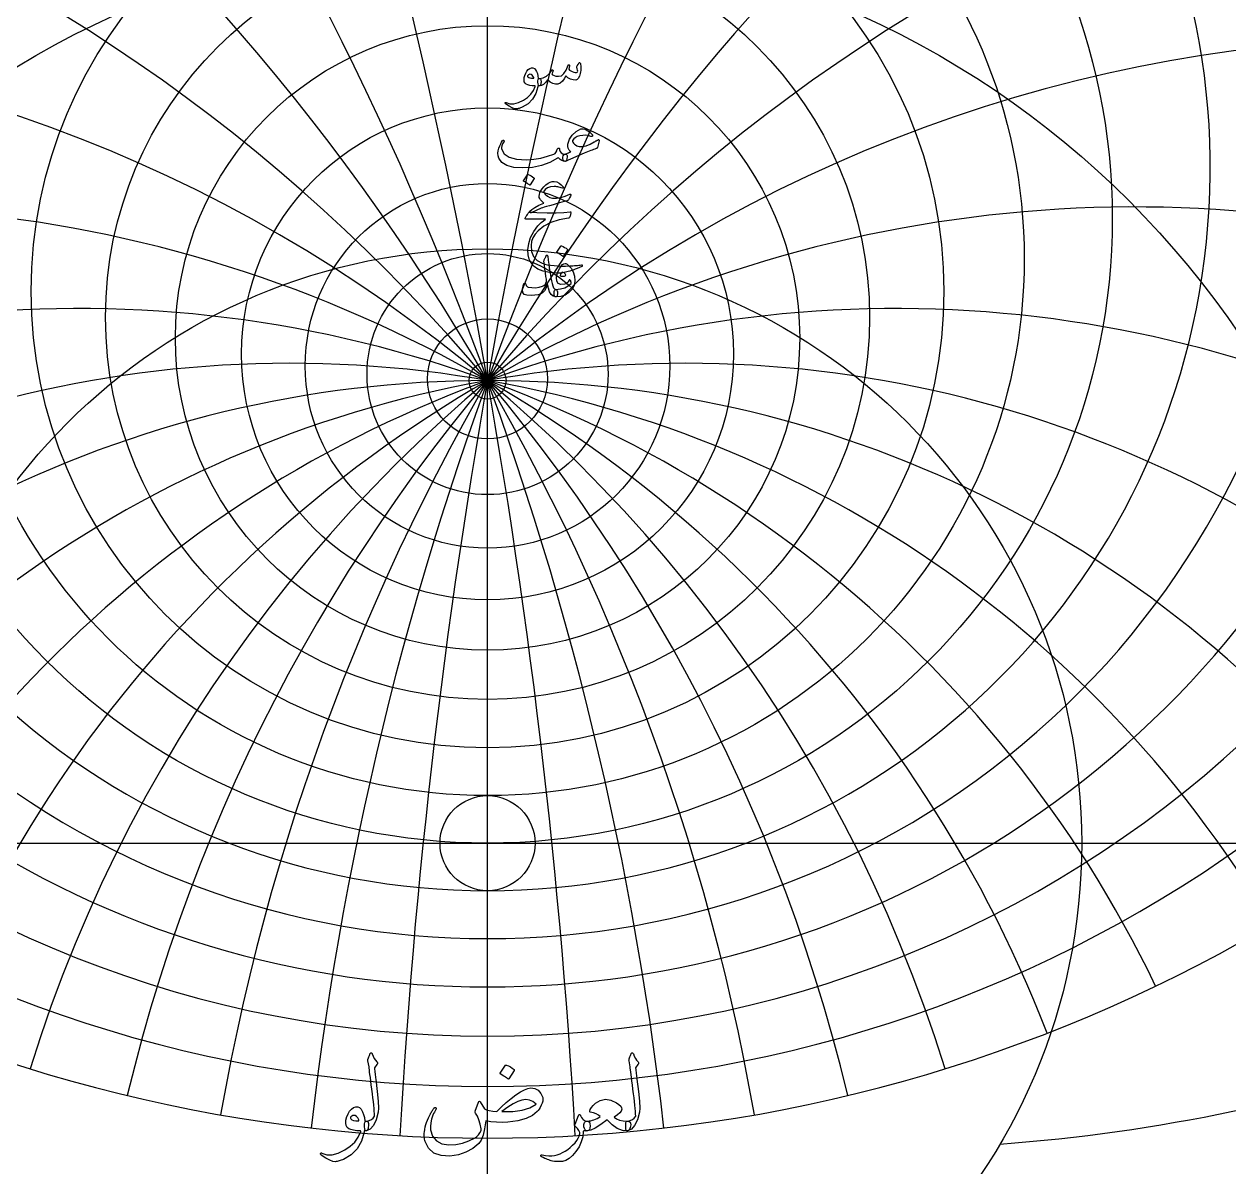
# Model space of a CAD drawing. Header units: millimetres. Extents: x -54 to 54, y -54 to 55.
# Drawn here: x -17.75 to 28.39, y -12.39 to 31.36 of the extents above; entities that cross this region are included whole.
import ezdxf

# ---------------------------------------------------------------- set-up
doc = ezdxf.new("R2010")
doc.units = ezdxf.units.MM
for name, color, linetype in [('CUT_INNER', 6, 'Continuous'), ('ENGRAVE', 7, 'Continuous'), ('ENGRAVE_FINE', 8, 'Continuous'), ('TEXT', 5, 'Continuous')]:
    doc.layers.add(name, color=color, linetype=linetype)

msp = doc.modelspace()

# ---------------------------------------------------------------- linework, layer by layer
at = {"layer": 'CUT_INNER'}
msp.add_circle((0, 0), 1.82, dxfattribs=at)
at = {"layer": 'ENGRAVE'}
for points in [[(0, -53.1), (0, 53.1)], [(-53.1, 0), (53.1, 0)]]:
    msp.add_lwpolyline(points, dxfattribs=at)
for centre, radius in [((0, 0), 53.1), ((0, 23.9206), 23.9206), ((0, 22.3725), 20.5509), ((0, 21.1284), 17.4751), ((0, 0), 34.7587), ((0, 20.132), 14.6267), ((0, 19.3425), 11.9543), ((0, 18.7303), 9.4167), ((0, 18.2737), 6.9799), ((0, 0), 22.7527), ((0, 17.9576), 4.615), ((0, 17.7718), 2.2962), ((0, 17.7104), 0.708)]:
    msp.add_circle(centre, radius, dxfattribs=at)
for centre, radius, start, end in [((0, 25.851), 27.6727, 104.43657, 75.56343), ((0, 28.2753), 31.9286, 146.34303, 33.65697), ((0, 31.3563), 36.8615, 168.07606, 11.92394), ((0, 35.3406), 42.7288, 184.84521, 355.15479), ((0, 40.618), 49.9315, 199.04163, 340.95837), ((0, -25.2537), 42.9641, 36, 144), ((0, -25.2537), 42.9641, 36, 144), ((0, 47.8412), 59.135, 211.615649, 328.384351), ((14.7796, 55.1582), 66.8508, 274.154376, 304.973846)]:
    msp.add_arc(centre, radius, start, end, dxfattribs=at)
at = {"layer": 'ENGRAVE_FINE'}
for centre, radius, start, end in [((-243.6616, -25.2537), 247.4205, 3.256593, 18.285878), ((-243.6616, -25.2537), 247.4205, 3.256593, 18.285878), ((243.6616, -25.2537), 247.4205, 161.714122, 176.743407), ((243.6616, -25.2537), 247.4205, 161.714122, 176.743407), ((-118.0429, -25.2537), 125.6187, 6.558023, 36.869498), ((-118.0429, -25.2537), 125.6187, 6.558023, 36.869498), ((118.0429, -25.2537), 125.6187, 143.130502, 173.441977), ((118.0429, -25.2537), 125.6187, 143.130502, 173.441977), ((-74.416, -25.2537), 85.9282, 9.951474, 56.069558), ((-74.416, -25.2537), 85.9282, 9.951474, 56.069558), ((74.416, -25.2537), 85.9282, 123.930442, 170.048526), ((74.416, -25.2537), 85.9282, 123.930442, 170.048526), ((-51.2026, -25.2537), 66.8403, 13.489072, 76.236453), ((-51.2026, -25.2537), 66.8403, 13.489072, 76.236453), ((51.2026, -25.2537), 66.8403, 103.763547, 166.510928), ((51.2026, -25.2537), 66.8403, 103.763547, 166.510928), ((-36.0512, -25.2537), 56.0857, 17.231, 97.72535), ((-36.0512, -25.2537), 56.0857, 17.231, 97.72535), ((36.0512, -25.2537), 56.0857, 82.27465, 162.769), ((36.0512, -25.2537), 56.0857, 82.27465, 162.769), ((-24.8053, -25.2537), 49.6107, 21.24955, 120.75591), ((-24.8053, -25.2537), 49.6107, 21.24955, 120.75591), ((24.8053, -25.2537), 49.6107, 59.24409, 158.75045), ((24.8053, -25.2537), 49.6107, 59.24409, 158.75045), ((-15.6377, -25.2537), 45.7215, 25.63452, 130.21425), ((-15.6377, -25.2537), 45.7215, 25.63452, 130.21425), ((15.6377, -25.2537), 45.7215, 49.78575, 154.36548), ((15.6377, -25.2537), 45.7215, 49.78575, 154.36548), ((-7.5757, -25.2537), 43.6269, 30.50093, 137.66478), ((-7.5757, -25.2537), 43.6269, 30.50093, 137.66478), ((7.5757, -25.2537), 43.6269, 42.33522, 149.49907), ((7.5757, -25.2537), 43.6269, 42.33522, 149.49907), ((0, 100.8737), 118.5841, 243.541053, 296.458947)]:
    msp.add_arc(centre, radius, start, end, dxfattribs=at)
at = {"layer": 'TEXT'}
for points in [[(1.9234, 28.9562), (1.8498, 28.6977), (1.7264, 28.4812), (1.5531, 28.3067), (1.3299, 28.1743), (1.2987, 28.1608), (1.2679, 28.1487), (1.2375, 28.138), (1.2075, 28.1287), (1.178, 28.121), (1.1494, 28.115), (1.1215, 28.1108), (1.0944, 28.1083), (1.0269, 28.1179), (0.9374, 28.1531), (0.8259, 28.2137), (0.6924, 28.2999), (0.6781, 28.3122), (0.6697, 28.3242), (0.6671, 28.3358), (0.6705, 28.347), (0.6779, 28.3556), (0.6877, 28.3595), (0.6999, 28.3587), (0.7144, 28.3533), (0.8532, 28.3083), (1.0088, 28.3085), (1.1814, 28.3538), (1.3708, 28.4443), (1.5254, 28.5493), (1.6534, 28.6728), (1.7547, 28.8147), (1.8292, 28.975), (1.8286, 28.9807), (1.8269, 28.9852), (1.8239, 28.9886), (1.8198, 28.9907), (1.7117, 28.997), (1.6196, 29.0096), (1.5437, 29.0284), (1.4838, 29.0535), (1.4375, 29.0924), (1.4084, 29.1462), (1.3967, 29.2149), (1.4022, 29.2985), (1.4039, 29.3096), (1.4061, 29.3209), (1.4086, 29.3323), (1.4116, 29.344), (1.4149, 29.3561), (1.4186, 29.3688), (1.4228, 29.382), (1.4273, 29.3958), (1.4642, 29.4855), (1.5089, 29.5599), (1.5615, 29.619), (1.622, 29.6628), (1.6838, 29.6867), (1.7405, 29.6863), (1.7921, 29.6616), (1.8387, 29.6125), (1.8793, 29.5442), (1.9101, 29.4649), (1.9311, 29.3746), (1.9423, 29.2734), (1.9485, 29.2735), (1.9545, 29.2738), (1.9602, 29.2743), (1.9658, 29.2749), (1.9714, 29.2756), (1.9772, 29.2761), (1.9832, 29.2764), (1.9894, 29.2765), (2.0106, 29.272), (2.0271, 29.2585), (2.0389, 29.2359), (2.0459, 29.2043), (2.0489, 29.1695), (2.0483, 29.1344), (2.0442, 29.0989), (2.0365, 29.063), (2.0265, 29.0314), (2.0153, 29.0088), (2.0029, 28.9953), (1.9894, 28.9907), (1.9297, 28.9907), (1.9293, 28.985), (1.9282, 28.9774), (1.9262, 28.9678), (1.9234, 28.9562)], [(3.5093, 29.8857), (3.5162, 29.8904), (3.5242, 29.8889), (3.5335, 29.881), (3.5439, 29.8669), (3.555, 29.8429), (3.5635, 29.8088), (3.5692, 29.7644), (3.5721, 29.7099), (3.5731, 29.6479), (3.5698, 29.5874), (3.5621, 29.5285), (3.5501, 29.4712), (3.5152, 29.3597), (3.4763, 29.2796), (3.4336, 29.231), (3.3868, 29.2137), (3.2763, 29.2202), (3.1741, 29.249), (3.0801, 29.3003), (2.9943, 29.3739), (2.9354, 29.2579), (2.8655, 29.1674), (2.7847, 29.1024), (2.6928, 29.063), (2.5965, 29.0543), (2.4989, 29.0787), (2.4002, 29.136), (2.3003, 29.2263), (2.2194, 29.1232), (2.1401, 29.0496), (2.0624, 29.0055), (1.9863, 28.9907), (1.9709, 28.9994), (1.9564, 29.0253), (1.9427, 29.0685), (1.9297, 29.1289), (1.925, 29.1886), (1.9329, 29.2325), (1.9533, 29.2608), (1.9863, 29.2734), (2.1311, 29.3061), (2.2579, 29.3699), (2.3666, 29.4647), (2.4573, 29.5905), (2.4622, 29.5974), (2.4675, 29.6023), (2.4732, 29.6053), (2.4793, 29.6062), (2.4867, 29.6055), (2.4934, 29.6031), (2.4993, 29.5992), (2.5044, 29.5937), (2.5074, 29.5768), (2.5005, 29.5481), (2.4838, 29.5077), (2.4573, 29.4555), (2.492, 29.4153), (2.546, 29.3856), (2.6192, 29.3666), (2.7117, 29.3582), (2.8269, 29.3823), (2.9276, 29.461), (3.0137, 29.5943), (3.0854, 29.7821), (3.0889, 29.7917), (3.0932, 29.7986), (3.0983, 29.8027), (3.1042, 29.8041), (3.113, 29.8033), (3.1207, 29.8009), (3.1272, 29.797), (3.1325, 29.7915), (3.1364, 29.7837), (3.1388, 29.7758), (3.1395, 29.768), (3.1388, 29.7601), (3.1073, 29.6282), (3.1441, 29.5956), (3.1882, 29.567), (3.2398, 29.5423), (3.2989, 29.5215), (3.3564, 29.5079), (3.4002, 29.505), (3.4302, 29.5126), (3.4465, 29.5309), (3.4518, 29.5587), (3.4489, 29.5984), (3.4377, 29.6498), (3.4182, 29.713), (3.4216, 29.7309), (3.4379, 29.7656), (3.4671, 29.8172), (3.5093, 29.8857)], [(1.7727, 29.3079), (1.7397, 29.3654), (1.7036, 29.406), (1.6644, 29.4298), (1.622, 29.4367), (1.5967, 29.43), (1.5741, 29.4194), (1.5543, 29.4049), (1.5372, 29.3864), (1.5317, 29.3766), (1.5309, 29.366), (1.5348, 29.3546), (1.5435, 29.3425), (1.5759, 29.314), (1.6228, 29.2946), (1.6842, 29.2842), (1.7602, 29.2828), (1.768, 29.2844), (1.7727, 29.2891), (1.7743, 29.2969), (1.7727, 29.3079)], [(4.274, 26.8856), (4.2112, 26.6344), (4.2041, 26.6222), (4.1923, 26.6108), (4.1758, 26.6002), (4.1546, 26.5904), (4.1076, 26.5738), (4.0577, 26.5555), (4.0048, 26.5353), (3.949, 26.5135), (3.8902, 26.49), (3.8284, 26.4652), (3.7638, 26.439), (3.6962, 26.4114), (2.9739, 26.0974), (2.9409, 26.1046), (2.9142, 26.1264), (2.8938, 26.1627), (2.8797, 26.2136), (2.8773, 26.2675), (2.8922, 26.3133), (2.9244, 26.3508), (2.9739, 26.38), (2.9801, 26.3828), (2.9923, 26.3882), (3.0107, 26.3962), (3.0351, 26.4067), (3.0654, 26.4195), (3.1015, 26.4346), (3.1432, 26.4517), (3.1906, 26.4711), (3.1295, 26.5337), (3.0909, 26.6022), (3.0746, 26.6766), (3.0807, 26.7568), (3.1411, 26.9478), (3.244, 27.1093), (3.3892, 27.2414), (3.5768, 27.3441), (3.6178, 27.3537), (3.6655, 27.3511), (3.7199, 27.3364), (3.7809, 27.3095), (3.8443, 27.2728), (3.9026, 27.2318), (3.9558, 27.1865), (4.0039, 27.1368), (4.0175, 27.1186), (4.0235, 27.1015), (4.0222, 27.0856), (4.0133, 27.0709), (4, 27.0595), (3.9851, 27.0536), (3.9686, 27.0532), (3.9505, 27.0583), (3.8565, 27.0879), (3.7566, 27.1015), (3.6508, 27.0989), (3.5391, 27.0803), (3.4381, 27.0501), (3.3578, 27.0096), (3.2983, 26.959), (3.2597, 26.8982), (3.2557, 26.8711), (3.2659, 26.8401), (3.2903, 26.8051), (3.3287, 26.7663), (3.3727, 26.7309), (3.4167, 26.7035), (3.4606, 26.6838), (3.5046, 26.6721), (3.6363, 26.6687), (3.777, 26.6964), (3.9268, 26.7551), (4.0856, 26.8448), (4.1026, 26.8556), (4.1193, 26.866), (4.1356, 26.876), (4.1515, 26.8856), (4.1668, 26.8946), (4.1813, 26.9029), (4.1951, 26.9103), (4.208, 26.917), (4.2439, 26.9339), (4.2669, 26.9343), (4.2769, 26.9182), (4.274, 26.8856)], [(0.5778, 26.895), (0.589, 26.9072), (0.6006, 26.9123), (0.6126, 26.9103), (0.6249, 26.9013), (0.6343, 26.8895), (0.6375, 26.8762), (0.6343, 26.8613), (0.6249, 26.8448), (0.577, 26.7706), (0.5464, 26.7019), (0.5331, 26.6387), (0.537, 26.581), (0.6353, 26.3914), (0.8267, 26.2591), (1.1111, 26.1841), (1.4885, 26.1665), (1.7686, 26.1871), (2.0373, 26.2301), (2.2946, 26.2954), (2.5405, 26.3831), (2.5839, 26.4089), (2.6198, 26.4483), (2.6483, 26.5015), (2.6693, 26.5684), (2.6763, 26.5875), (2.6881, 26.6006), (2.7046, 26.6079), (2.7258, 26.6092), (2.7409, 26.6028), (2.7517, 26.5896), (2.7582, 26.5698), (2.7603, 26.5433), (2.7751, 26.4777), (2.8161, 26.4287), (2.8834, 26.3961), (2.977, 26.38), (3.0108, 26.3725), (3.0336, 26.3533), (3.0453, 26.3223), (3.0461, 26.2795), (3.0347, 26.1998), (3.0194, 26.1429), (3.0002, 26.1088), (2.977, 26.0974), (2.9081, 26.1064), (2.8428, 26.1335), (2.781, 26.1786), (2.7227, 26.2418), (2.7178, 26.2444), (2.7093, 26.2426), (2.6973, 26.2365), (2.6818, 26.2261), (2.389, 26.0613), (2.0695, 25.9435), (1.7233, 25.8728), (1.3503, 25.8493), (1.0057, 25.8728), (0.738, 25.9435), (0.5472, 26.0613), (0.4334, 26.2261), (0.4075, 26.3182), (0.3988, 26.4122), (0.4075, 26.5082), (0.4334, 26.6061), (0.4683, 26.6972), (0.504, 26.7757), (0.5405, 26.8416), (0.5778, 26.895)], [(1.5293, 25.5918), (1.5333, 25.5957), (1.5388, 25.5981), (1.5458, 25.5988), (1.5545, 25.5981), (1.6155, 25.5733), (1.673, 25.5431), (1.727, 25.5074), (1.7774, 25.4662), (1.7823, 25.4599), (1.7845, 25.4536), (1.7839, 25.4473), (1.7806, 25.441), (1.633, 25.2024), (1.6275, 25.1967), (1.6204, 25.1953), (1.6118, 25.1983), (1.6016, 25.2055), (1.5927, 25.2118), (1.5788, 25.2212), (1.5598, 25.2338), (1.5356, 25.2495), (1.506, 25.2683), (1.4705, 25.2903), (1.429, 25.3154), (1.3817, 25.3437), (1.3755, 25.3484), (1.3723, 25.3531), (1.3723, 25.3578), (1.3755, 25.3625)], [(3.1859, 24.8357), (3.1884, 24.8135), (3.1741, 24.7721), (3.1429, 24.7114), (3.0948, 24.6316), (3.0846, 24.6186), (3.0728, 24.608), (3.0595, 24.5998), (3.0445, 24.5939), (2.8436, 24.5385), (2.6646, 24.4887), (2.5075, 24.4443), (2.3725, 24.4055), (2.2595, 24.3723), (2.1684, 24.345), (2.0993, 24.3236), (2.0522, 24.3081), (1.6722, 24.1385), (1.6455, 24.1366), (1.6251, 24.1401), (1.611, 24.1491), (1.6031, 24.1637), (1.6029, 24.169), (1.6055, 24.1754), (1.6108, 24.1831), (1.6188, 24.1919), (1.6962, 24.2645), (1.812, 24.3411), (1.9662, 24.4216), (2.159, 24.506), (2.1066, 24.5507), (2.0624, 24.5939), (2.0265, 24.6355), (1.9988, 24.6755), (1.9817, 24.7193), (1.9776, 24.7721), (1.9865, 24.8339), (2.0082, 24.9048), (2.0436, 24.9786), (2.093, 25.0524), (2.1566, 25.1262), (2.2343, 25.2), (2.3189, 25.2638), (2.4, 25.3075), (2.4775, 25.3313), (2.5515, 25.335), (2.6518, 25.3148), (2.7423, 25.273), (2.823, 25.2096), (2.8938, 25.1246), (2.9001, 25.114), (2.9032, 25.1042), (2.9032, 25.0952), (2.9001, 25.0869), (2.8932, 25.0793), (2.8852, 25.0751), (2.8759, 25.0745), (2.8655, 25.0775), (2.8193, 25.0922), (2.7749, 25.105), (2.7322, 25.1158), (2.6913, 25.1246), (2.6523, 25.1313), (2.6155, 25.1356), (2.5809, 25.1376), (2.5484, 25.1372), (2.4131, 25.1213), (2.2995, 25.083), (2.2075, 25.0223), (2.137, 24.9393), (2.212, 24.8406), (2.2956, 24.7674), (2.3878, 24.7197), (2.4887, 24.6975), (2.6389, 24.6959), (2.8004, 24.7195), (2.9733, 24.7682), (3.1576, 24.842), (3.1652, 24.8439), (3.1725, 24.8435), (3.1794, 24.8408), (3.1859, 24.8357)], [(1.8826, 24.148), (2.2856, 24.1338), (2.6339, 24.1323), (2.9278, 24.1432), (3.167, 24.1668), (3.1744, 24.1677), (3.1808, 24.1672), (3.1862, 24.1653), (3.1906, 24.1621), (3.1938, 24.1577), (3.1957, 24.1523), (3.1962, 24.1459), (3.1953, 24.1385), (3.1891, 24.1099), (3.1831, 24.0836), (3.1773, 24.0596), (3.1717, 24.038), (3.1663, 24.0188), (3.1611, 24.0019), (3.1561, 23.9874), (3.1513, 23.9752), (3.1411, 23.9558), (3.1293, 23.9415), (3.116, 23.9323), (3.1011, 23.9281), (2.7384, 23.8624), (2.4228, 23.7593), (2.1543, 23.619), (1.9329, 23.4414), (1.821, 23.3136), (1.7397, 23.1784), (1.6891, 23.0357), (1.6691, 22.8855), (1.6883, 22.6498), (1.7649, 22.4577), (1.8987, 22.3091), (2.0899, 22.2041), (2.189, 22.1723), (2.2979, 22.146), (2.4167, 22.1252), (2.5452, 22.1099), (2.6834, 22.0999), (2.831, 22.095), (2.988, 22.0952), (3.1545, 22.1005), (3.2136, 22.1038), (3.2718, 22.1075), (3.329, 22.1117), (3.3853, 22.1162), (3.4401, 22.1211), (3.4932, 22.1264), (3.5445, 22.1321), (3.5941, 22.1382), (3.6092, 22.1389), (3.62, 22.135), (3.6265, 22.1264), (3.6286, 22.113), (3.6275, 22.0975), (3.6239, 22.0856), (3.618, 22.0771), (3.6098, 22.0722), (3.5211, 22.0347), (3.4371, 22.0008), (3.3578, 21.9703), (3.2832, 21.9435), (3.2135, 21.9199), (3.149, 21.8995), (3.0895, 21.8822), (3.0351, 21.8681), (2.984, 21.8577), (2.9342, 21.8485), (2.8859, 21.8404), (2.8389, 21.8335), (2.793, 21.8282), (2.7482, 21.8249), (2.7043, 21.8235), (2.6614, 21.8241), (2.3686, 21.8469), (2.1244, 21.8963), (1.9289, 21.9725), (1.7821, 22.0753), (1.6744, 22.2039), (1.5992, 22.354), (1.5566, 22.5258), (1.5466, 22.7191), (1.5774, 22.959), (1.651, 23.1917), (1.7674, 23.4174), (1.9266, 23.6361), (1.9888, 23.7022), (2.0593, 23.7656), (2.138, 23.8263), (2.2249, 23.8842), (1.465, 23.8905), (1.4467, 23.8983), (1.4391, 23.9124), (1.442, 23.9328), (1.4555, 23.9595), (1.4811, 23.9984), (1.5042, 24.0333), (1.525, 24.0643), (1.5435, 24.0914), (1.5596, 24.1144), (1.5733, 24.133), (1.5847, 24.1474), (1.5937, 24.1574), (1.6141, 24.1591), (1.6691, 24.1582), (1.7586, 24.1544), (1.8826, 24.148)], [(2.8074, 22.8586), (2.8114, 22.8626), (2.8169, 22.8649), (2.8239, 22.8657), (2.8326, 22.8649), (2.8936, 22.8402), (2.9511, 22.81), (3.0051, 22.7742), (3.0555, 22.733), (3.0604, 22.7267), (3.0626, 22.7205), (3.062, 22.7142), (3.0587, 22.7079), (2.9111, 22.4692), (2.9056, 22.4636), (2.8985, 22.4622), (2.8899, 22.4651), (2.8797, 22.4724), (2.8708, 22.4787), (2.8569, 22.4881), (2.8379, 22.5006), (2.8137, 22.5163), (2.7841, 22.5352), (2.7486, 22.5572), (2.7072, 22.5823), (2.6599, 22.6106), (2.6536, 22.6153), (2.6504, 22.62), (2.6504, 22.6247), (2.6536, 22.6294)], [(2.6127, 21.1943), (2.6355, 21.1833), (2.6536, 21.166), (2.6669, 21.1425), (2.6756, 21.1126), (2.6812, 21.0757), (2.6826, 21.0404), (2.6797, 21.0066), (2.6724, 20.9744), (2.6616, 20.947), (2.6481, 20.9273), (2.6318, 20.9156), (2.6127, 20.9116), (2.5187, 20.9377), (2.4408, 21.0035), (2.379, 21.1089), (2.3333, 21.2539), (2.3274, 21.279), (2.3223, 21.3007), (2.318, 21.319), (2.3144, 21.334), (2.3117, 21.3457), (2.3097, 21.354), (2.3085, 21.359), (2.3081, 21.3607), (2.3034, 21.3699), (2.2987, 21.3725), (2.294, 21.3684), (2.2893, 21.3576), (2.2359, 21.2371), (2.1762, 21.1425), (2.1103, 21.0738), (2.0381, 21.031), (1.9333, 20.998), (1.8104, 20.9776), (1.6695, 20.9697), (1.5105, 20.9744), (1.4043, 21.0072), (1.3464, 21.0867), (1.3368, 21.2129), (1.3755, 21.3858), (1.3843, 21.4066), (1.3951, 21.4219), (1.4078, 21.4318), (1.4226, 21.4361), (1.4371, 21.4347), (1.4493, 21.4274), (1.4591, 21.4143), (1.4665, 21.3953), (1.4824, 21.3546), (1.5019, 21.3238), (1.5248, 21.3028), (1.5513, 21.2916), (1.6999, 21.2689), (1.841, 21.2665), (1.9747, 21.2846), (2.1009, 21.323), (2.1556, 21.3517), (2.2006, 21.3905), (2.2357, 21.4396), (2.261, 21.4989), (2.2595, 21.527), (2.2516, 21.5923), (2.2375, 21.695), (2.2171, 21.8349), (2.2067, 21.9098), (2.1974, 21.9774), (2.1894, 22.0377), (2.1825, 22.0908), (2.1766, 22.1363), (2.1715, 22.1737), (2.1672, 22.203), (2.1637, 22.2243), (2.1607, 22.2569), (2.1613, 22.2855), (2.1654, 22.3103), (2.1731, 22.3311), (2.1853, 22.3569), (2.1967, 22.3809), (2.2073, 22.4032), (2.2171, 22.4237), (2.2259, 22.4425), (2.2336, 22.4594), (2.24, 22.4746), (2.2453, 22.4881), (2.2508, 22.4989), (2.2579, 22.5061), (2.2665, 22.5099), (2.2767, 22.5101), (2.2879, 22.5057), (2.2964, 22.4991), (2.3021, 22.49), (2.305, 22.4787), (2.3241, 22.318), (2.3439, 22.1658), (2.3642, 22.022), (2.3851, 21.8867), (2.4064, 21.7598), (2.4279, 21.6414), (2.4495, 21.5314), (2.4714, 21.4298), (2.4979, 21.335), (2.5303, 21.2641), (2.5686, 21.2172), (2.6127, 21.1943)], [(2.9739, 22.196), (2.9955, 22.1929), (3.0194, 22.1835), (3.0457, 22.1678), (3.0744, 22.1458), (3.197, 22.0151), (3.2824, 21.8679), (3.3305, 21.7042), (3.3413, 21.524), (3.3317, 21.4302), (3.3123, 21.3466), (3.283, 21.2732), (3.244, 21.21), (3.1174, 21.0795), (2.97, 20.9862), (2.8018, 20.9303), (2.6127, 20.9116), (2.5937, 20.9162), (2.5774, 20.9297), (2.5639, 20.9523), (2.5531, 20.9839), (2.5491, 21.0013), (2.5464, 21.0192), (2.5451, 21.0375), (2.5452, 21.0561), (2.5463, 21.0745), (2.548, 21.0922), (2.5502, 21.1091), (2.5531, 21.1252), (2.5615, 21.1531), (2.5743, 21.1739), (2.5914, 21.1876), (2.6127, 21.1943), (2.7968, 21.219), (2.9566, 21.2649), (3.092, 21.3321), (3.2031, 21.4204), (3.1978, 21.4645), (3.1914, 21.4997), (3.1837, 21.5258), (3.1749, 21.5428), (3.1643, 21.5576), (3.1545, 21.5672), (3.1454, 21.5717), (3.1372, 21.5711), (3.1315, 21.5691), (3.127, 21.5664), (3.1236, 21.5629), (3.1215, 21.5585), (3.0913, 21.4965), (3.054, 21.4486), (3.0096, 21.4149), (2.9582, 21.3953), (2.8088, 21.3837), (2.7062, 21.4243), (2.6502, 21.5171), (2.641, 21.6622), (2.6536, 21.7454), (2.6787, 21.8318), (2.7164, 21.9213), (2.7666, 22.0139), (2.8196, 22.0936), (2.8718, 22.1505), (2.9232, 22.1847), (2.9739, 22.196)], [(2.8703, 21.8569), (2.839, 21.848), (2.8145, 21.8247), (2.7967, 21.7868), (2.7855, 21.7344), (2.7857, 21.7262), (2.7863, 21.7203), (2.7872, 21.7167), (2.7886, 21.7156), (2.8202, 21.7079), (2.8522, 21.7038), (2.8846, 21.7032), (2.9174, 21.7061), (2.9462, 21.7122), (2.97, 21.7211), (2.9886, 21.7326), (3.0021, 21.747), (2.9668, 21.7974), (2.9331, 21.8325), (2.9009, 21.8524), (2.8703, 21.8569)], [(-4.5765, -8.254), (-4.5482, -8.1857), (-4.5263, -8.1315), (-4.5106, -8.0915), (-4.5011, -8.0656), (-4.4938, -8.0491), (-4.4844, -8.0373), (-4.4729, -8.0303), (-4.4593, -8.0279), (-4.4438, -8.0305), (-4.431, -8.0384), (-4.4208, -8.0515), (-4.4132, -8.0698), (-4.3784, -8.1595), (-4.3368, -8.2404), (-4.2884, -8.3124), (-4.2332, -8.3754), (-4.2177, -8.3956), (-4.2133, -8.4184), (-4.2198, -8.4437), (-4.2373, -8.4717), (-4.3295, -8.6015), (-4.3232, -8.6596), (-4.3169, -8.7167), (-4.3106, -8.7727), (-4.3043, -8.8277), (-4.2981, -8.8816), (-4.2918, -8.9344), (-4.2855, -8.9862), (-4.2792, -9.037), (-4.2214, -9.507), (-4.186, -9.8744), (-4.1732, -10.1393), (-4.1829, -10.3015), (-4.2619, -10.5959), (-4.365, -10.8134), (-4.4922, -10.9539), (-4.6435, -11.0175), (-4.6477, -11.0175), (-4.6519, -11.0175), (-4.6561, -11.0175), (-4.6602, -11.0175), (-4.6851, -10.994), (-4.7011, -10.94), (-4.7081, -10.8558), (-4.7063, -10.7412), (-4.7024, -10.6988), (-4.6906, -10.6679), (-4.671, -10.6485), (-4.6435, -10.6407), (-4.5372, -10.6195), (-4.4488, -10.581), (-4.3781, -10.5253), (-4.3253, -10.4522), (-4.3288, -10.3646), (-4.3352, -10.2649), (-4.3445, -10.1531), (-4.3567, -10.0293), (-4.3715, -9.8941), (-4.3886, -9.7478), (-4.4081, -9.5905), (-4.4299, -9.4222), (-4.4501, -9.2568), (-4.4687, -9.1082), (-4.4857, -8.9763), (-4.5011, -8.8611), (-4.5145, -8.7628), (-4.5252, -8.6811), (-4.5333, -8.6162), (-4.5388, -8.5681), (-4.5807, -8.3294), (-4.582, -8.3058), (-4.5817, -8.2854), (-4.5799, -8.2682), (-4.5765, -8.254)], [(5.4223, -8.254), (5.4506, -8.1857), (5.4725, -8.1315), (5.4882, -8.0915), (5.4977, -8.0656), (5.505, -8.0491), (5.5144, -8.0373), (5.5259, -8.0303), (5.5395, -8.0279), (5.555, -8.0305), (5.5678, -8.0384), (5.578, -8.0515), (5.5856, -8.0698), (5.6204, -8.1595), (5.662, -8.2404), (5.7104, -8.3124), (5.7656, -8.3754), (5.7811, -8.3956), (5.7855, -8.4184), (5.779, -8.4437), (5.7614, -8.4717), (5.6693, -8.6015), (5.6756, -8.6596), (5.6819, -8.7167), (5.6882, -8.7727), (5.6945, -8.8277), (5.7007, -8.8816), (5.707, -8.9344), (5.7133, -8.9862), (5.7196, -9.037), (5.7774, -9.507), (5.8127, -9.8744), (5.8256, -10.1393), (5.8159, -10.3015), (5.7368, -10.5959), (5.6337, -10.8134), (5.5066, -10.9539), (5.3553, -11.0175), (5.3511, -11.0175), (5.3469, -11.0175), (5.3427, -11.0175), (5.3385, -11.0175), (5.3137, -10.994), (5.2977, -10.94), (5.2907, -10.8558), (5.2925, -10.7412), (5.2964, -10.6988), (5.3082, -10.6679), (5.3278, -10.6485), (5.3553, -10.6407), (5.4615, -10.6195), (5.55, -10.581), (5.6207, -10.5253), (5.6735, -10.4522), (5.67, -10.3646), (5.6636, -10.2649), (5.6543, -10.1531), (5.6421, -10.0293), (5.6273, -9.8941), (5.6102, -9.7478), (5.5907, -9.5905), (5.5688, -9.4222), (5.5487, -9.2568), (5.5301, -9.1082), (5.5131, -8.9763), (5.4977, -8.8611), (5.4843, -8.7628), (5.4736, -8.6811), (5.4655, -8.6162), (5.46, -8.5681), (5.4181, -8.3294), (5.4168, -8.3058), (5.4171, -8.2854), (5.4189, -8.2682), (5.4223, -8.254)], [(0.6825, -8.5011), (0.6877, -8.4958), (0.6951, -8.4927), (0.7045, -8.4916), (0.716, -8.4927), (0.7974, -8.5257), (0.8741, -8.566), (0.946, -8.6136), (1.0133, -8.6685), (1.0198, -8.6769), (1.0227, -8.6853), (1.0219, -8.6937), (1.0175, -8.702), (0.8207, -9.0203), (0.8133, -9.0278), (0.8039, -9.0297), (0.7924, -9.0258), (0.7788, -9.0161), (0.767, -9.0077), (0.7484, -8.9951), (0.7231, -8.9784), (0.6909, -8.9575), (0.6514, -8.9323), (0.604, -8.903), (0.5488, -8.8695), (0.4857, -8.8318), (0.4773, -8.8256), (0.4731, -8.8193), (0.4731, -8.813), (0.4773, -8.8067)], [(1.6623, -9.372), (1.8083, -9.3934), (1.9323, -9.462), (2.0344, -9.5777), (2.1145, -9.7404), (2.1234, -9.8027), (2.1166, -9.8723), (2.0941, -9.9493), (2.0559, -10.0335), (2.0119, -10.1147), (1.9721, -10.1822), (1.9365, -10.2361), (1.9051, -10.2764), (1.7219, -10.4271), (1.4739, -10.5444), (1.1609, -10.6281), (0.783, -10.6783), (0.5556, -10.6893), (0.3381, -10.6846), (0.1306, -10.6642), (-0.067, -10.6281), (-0.1136, -10.9351), (-0.1738, -11.1818), (-0.2476, -11.3684), (-0.335, -11.4948), (-0.5642, -11.6898), (-0.8249, -11.835), (-1.1169, -11.9306), (-1.4404, -11.9763), (-1.7808, -11.9604), (-2.0527, -11.8623), (-2.2561, -11.6819), (-2.3908, -11.4195), (-2.4023, -11.3788), (-2.4118, -11.3362), (-2.4191, -11.2919), (-2.4243, -11.2457), (-2.4269, -11.1979), (-2.4264, -11.1489), (-2.4228, -11.0985), (-2.416, -11.0468), (-2.4013, -10.9554), (-2.3825, -10.8652), (-2.3594, -10.7764), (-2.3322, -10.6888), (-2.3011, -10.6029), (-2.2663, -10.5187), (-2.2278, -10.4364), (-2.1857, -10.3559), (-2.167, -10.3232), (-2.1485, -10.2921), (-2.1303, -10.2625), (-2.1124, -10.2345), (-2.095, -10.2081), (-2.0784, -10.1832), (-2.0625, -10.1599), (-2.0475, -10.1382), (-2.0368, -10.1259), (-2.0255, -10.1183), (-2.0137, -10.1154), (-2.0014, -10.1173), (-1.9883, -10.1223), (-1.9784, -10.1288), (-1.9716, -10.1369), (-1.9679, -10.1466), (-1.9669, -10.1576), (-1.9679, -10.1696), (-1.9711, -10.1827), (-1.9763, -10.1968), (-2.0069, -10.2432), (-2.036, -10.2942), (-2.0635, -10.3499), (-2.0894, -10.4104), (-2.1438, -10.565), (-2.1773, -10.7108), (-2.1899, -10.8477), (-2.1815, -10.9756), (-2.1032, -11.2187), (-1.9606, -11.3954), (-1.7536, -11.5056), (-1.4822, -11.5493), (-1.22, -11.537), (-0.9651, -11.4875), (-0.7176, -11.4009), (-0.4773, -11.2771), (-0.4048, -11.2256), (-0.3423, -11.163), (-0.2897, -11.0895), (-0.247, -11.0049), (-0.2421, -10.9932), (-0.2397, -10.9788), (-0.24, -10.9618), (-0.2429, -10.9421), (-0.2798, -10.7548), (-0.3276, -10.5904), (-0.3865, -10.4491), (-0.4564, -10.3308), (-0.4703, -10.3091), (-0.4784, -10.29), (-0.4807, -10.2735), (-0.4773, -10.2596), (-0.3475, -9.9163), (-0.3289, -9.8904), (-0.3109, -9.8797), (-0.2934, -9.8841), (-0.2763, -9.9037), (-0.1214, -10.1675), (-0.0385, -10.2068), (0.068, -10.2366), (0.1981, -10.257), (0.3517, -10.268), (0.5341, -10.0903), (0.717, -9.9257), (0.9005, -9.7742), (1.0845, -9.6358), (1.2603, -9.5204), (1.4152, -9.4379), (1.5492, -9.3885), (1.6623, -9.372)], [(-4.7272, -11.0636), (-4.8254, -11.4082), (-4.99, -11.6969), (-5.221, -11.9295), (-5.5186, -12.1061), (-5.5602, -12.1241), (-5.6013, -12.1402), (-5.6419, -12.1544), (-5.6819, -12.1669), (-5.7211, -12.1772), (-5.7594, -12.1852), (-5.7965, -12.1908), (-5.8326, -12.1941), (-5.9226, -12.1813), (-6.042, -12.1344), (-6.1906, -12.0535), (-6.3686, -11.9387), (-6.3877, -11.9222), (-6.3989, -11.9062), (-6.4023, -11.8908), (-6.3979, -11.8759), (-6.3879, -11.8643), (-6.3749, -11.8591), (-6.3586, -11.8602), (-6.3393, -11.8675), (-6.1542, -11.9274), (-5.9467, -11.9272), (-5.7167, -11.8667), (-5.4642, -11.7461), (-5.2579, -11.6061), (-5.0873, -11.4414), (-4.9523, -11.2522), (-4.8528, -11.0384), (-4.8536, -11.0309), (-4.856, -11.0248), (-4.8599, -11.0204), (-4.8654, -11.0175), (-5.0096, -11.0091), (-5.1323, -10.9924), (-5.2336, -10.9673), (-5.3134, -10.9338), (-5.3752, -10.8819), (-5.4139, -10.8102), (-5.4296, -10.7186), (-5.4223, -10.6072), (-5.4199, -10.5924), (-5.4171, -10.5773), (-5.4137, -10.562), (-5.4097, -10.5465), (-5.4053, -10.5304), (-5.4003, -10.5135), (-5.3948, -10.4958), (-5.3888, -10.4774), (-5.3396, -10.3578), (-5.2799, -10.2586), (-5.2098, -10.1798), (-5.1292, -10.1215), (-5.0468, -10.0895), (-4.9711, -10.0901), (-4.9023, -10.123), (-4.8403, -10.1885), (-4.7861, -10.2795), (-4.745, -10.3853), (-4.717, -10.5056), (-4.7021, -10.6407), (-4.6939, -10.6405), (-4.6859, -10.6401), (-4.6782, -10.6395), (-4.6707, -10.6386), (-4.6632, -10.6377), (-4.6555, -10.637), (-4.6475, -10.6366), (-4.6393, -10.6365), (-4.611, -10.6425), (-4.5891, -10.6606), (-4.5734, -10.6906), (-4.5639, -10.7328), (-4.56, -10.7791), (-4.5608, -10.8259), (-4.5663, -10.8733), (-4.5765, -10.9212), (-4.5898, -10.9633), (-4.6048, -10.9934), (-4.6212, -11.0115), (-4.6393, -11.0175), (-4.7189, -11.0175), (-4.7194, -11.0251), (-4.721, -11.0353), (-4.7236, -11.0481), (-4.7272, -11.0636)], [(1.8674, -9.9917), (1.739, -9.8938), (1.6047, -9.8346), (1.4647, -9.8142), (1.3189, -9.8326), (1.1609, -9.8883), (0.9798, -9.9802), (0.7757, -10.1081), (0.5485, -10.2722), (0.9622, -10.2735), (1.32, -10.2272), (1.6217, -10.1332), (1.8674, -9.9917)], [(5.3553, -10.6407), (5.4165, -10.6498), (5.4579, -10.6773), (5.4793, -10.7231), (5.4809, -10.7872), (5.4605, -10.8864), (5.4328, -10.9578), (5.3977, -11.0015), (5.3553, -11.0175), (5.1624, -11), (4.969, -10.9222), (4.7751, -10.7843), (4.5807, -10.5862), (4.3355, -10.7765), (4.1274, -10.9118), (3.9565, -10.9921), (3.8228, -11.0175), (3.7786, -11.0076), (3.7422, -10.9777), (3.7137, -10.928), (3.693, -10.8584), (3.687, -10.7663), (3.7066, -10.6993), (3.7519, -10.6574), (3.8228, -10.6407), (3.8873, -10.6344), (3.951, -10.6239), (4.014, -10.6093), (4.0761, -10.5904), (4.1375, -10.5671), (4.1981, -10.5391), (4.2579, -10.5064), (4.3169, -10.469), (4.2444, -10.4099), (4.1567, -10.3622), (4.0539, -10.3261), (3.9359, -10.3015), (3.9251, -10.2971), (3.9181, -10.2879), (3.9147, -10.274), (3.9149, -10.2555), (3.9348, -10.1913), (3.9777, -10.1204), (4.0437, -10.0427), (4.1327, -9.9582), (4.3182, -9.8469), (4.5147, -9.8064), (4.7223, -9.8365), (4.9408, -9.9372), (5.0334, -10.0016), (5.0978, -10.0649), (5.1339, -10.1272), (5.1418, -10.1885), (5.1187, -10.2544), (5.0622, -10.3266), (4.9722, -10.4051), (4.8487, -10.4899), (4.9368, -10.5559), (5.0507, -10.603), (5.1902, -10.6312), (5.3553, -10.6407)], [(-4.9282, -10.5946), (-4.9722, -10.5179), (-5.0203, -10.4638), (-5.0727, -10.4321), (-5.1292, -10.4229), (-5.163, -10.4318), (-5.193, -10.446), (-5.2195, -10.4653), (-5.2422, -10.4899), (-5.2496, -10.503), (-5.2506, -10.5171), (-5.2454, -10.5323), (-5.2339, -10.5485), (-5.1907, -10.5865), (-5.1281, -10.6124), (-5.0462, -10.6263), (-4.945, -10.6281), (-4.9345, -10.626), (-4.9282, -10.6197), (-4.9261, -10.6093), (-4.9282, -10.5946)], [(3.3497, -10.7579), (3.4795, -10.4229), (3.4939, -10.3962), (3.5077, -10.3832), (3.5211, -10.3837), (3.5339, -10.3978), (3.569, -10.4564), (3.603, -10.5067), (3.636, -10.5485), (3.6679, -10.582), (3.703, -10.6077), (3.7412, -10.626), (3.7825, -10.637), (3.827, -10.6407), (3.871, -10.6522), (3.9024, -10.6867), (3.9212, -10.7443), (3.9275, -10.8249), (3.9212, -10.906), (3.9024, -10.9652), (3.871, -11.0023), (3.827, -11.0175), (3.7932, -11.0191), (3.759, -11.0196), (3.7242, -11.0191), (3.6888, -11.0175), (3.6828, -11.0191), (3.6773, -11.0238), (3.6723, -11.0316), (3.6679, -11.0426), (3.6454, -11.2407), (3.5904, -11.4331), (3.503, -11.6197), (3.3832, -11.8005), (3.2494, -11.9578), (3.1204, -12.0737), (2.9961, -12.1483), (2.8765, -12.1815), (2.764, -12.1902), (2.6609, -12.1909), (2.5672, -12.1839), (2.4829, -12.169), (2.4417, -12.1574), (2.3976, -12.1438), (2.3507, -12.1281), (2.3008, -12.1103), (2.2483, -12.0899), (2.1935, -12.0664), (2.1363, -12.0397), (2.0768, -12.0098), (2.0619, -12.003), (2.0506, -11.9952), (2.043, -11.9863), (2.0391, -11.9763), (2.0365, -11.963), (2.037, -11.9523), (2.0407, -11.9442), (2.0475, -11.9387), (2.0564, -11.9337), (2.0663, -11.9313), (2.0773, -11.9316), (2.0894, -11.9345), (2.2213, -11.9612), (2.3448, -11.9743), (2.4599, -11.9737), (2.5667, -11.9596), (2.6723, -11.9317), (2.7755, -11.8942), (2.8764, -11.8469), (2.9749, -11.79), (3.0714, -11.7237), (3.166, -11.6482), (3.2587, -11.5635), (3.3497, -11.4697), (3.418, -11.3841), (3.4722, -11.2991), (3.5122, -11.2146), (3.5381, -11.1306), (3.5305, -11.0719), (3.4994, -11.0049), (3.4447, -10.9296), (3.3664, -10.8458), (3.3528, -10.8278), (3.3455, -10.8071), (3.3444, -10.7838), (3.3497, -10.7579)]]:
    msp.add_lwpolyline(points, close=True, dxfattribs=at)

doc.saveas('drawing.dxf')
